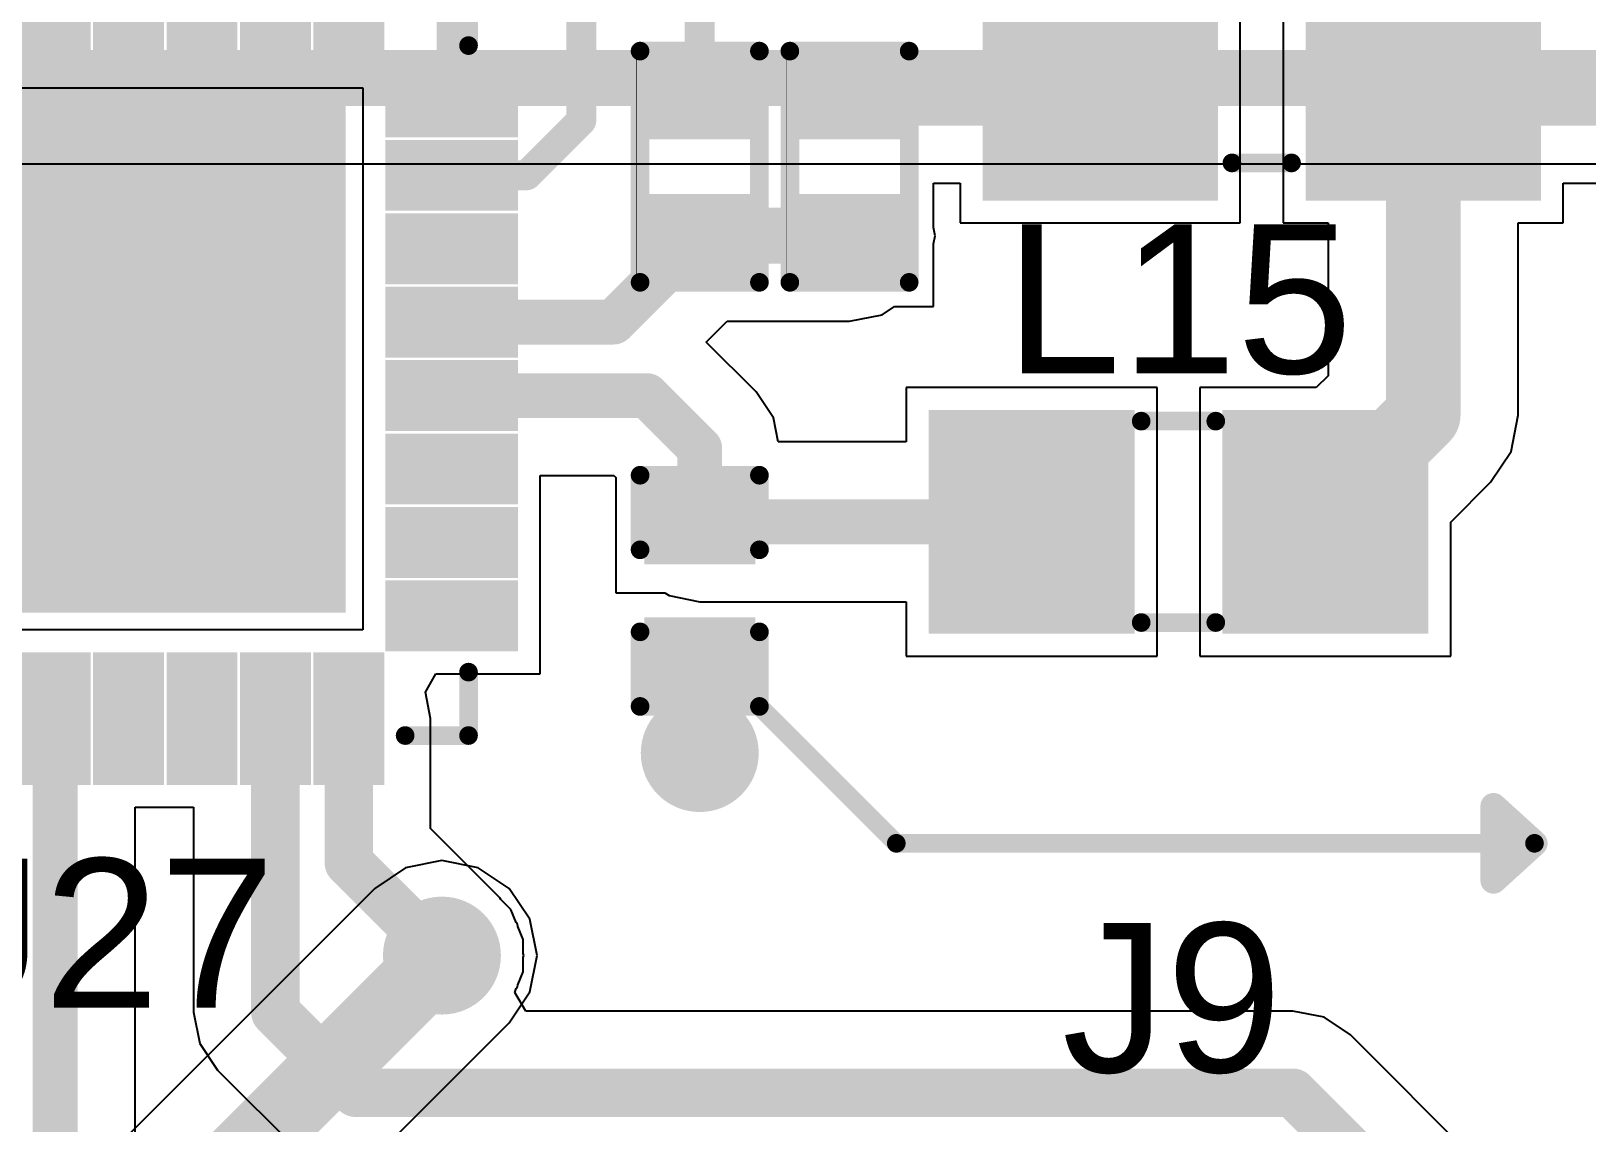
# Model space of a CAD drawing. Header units: millimetres. Extents: x 0 to 172, y 0 to 138.
# Drawn here: x 119.96 to 130.56, y 14.12 to 21.56 of the extents above; entities that cross this region are included whole.
import ezdxf

# ---------------------------------------------------------------- set-up
doc = ezdxf.new("R2010")
doc.units = ezdxf.units.MM
for name, color, linetype in [('BottomLayer', 5, 'Continuous'), ('BottomSolder', 6, 'Continuous'), ('TopLayer', 1, 'Continuous'), ('TopOverlay', 2, 'Continuous'), ('TopPaste', 8, 'Continuous'), ('TopSolder', 216, 'Continuous'), ('ViaHoleLayer', 16, 'Continuous')]:
    doc.layers.add(name, color=color, linetype=linetype)
doc.styles.add('Arial', font='', dxfattribs={"height": 0.2})
doc.styles.get('Arial').set_extended_font_data('Arial')

# ---------------------------------------------------------------- blocks, each defined once
blk = doc.blocks.new('AU_12_288MBE_T_4')
at = {"layer": 'TopLayer'}
for points in [[(-0.69999987, 2.29999921), (0.69999987, 2.29999921), (0.69999987, 1.09999907), (-0.69999987, 1.09999907)], [(1.50000081, 2.29999921), (2.90000055, 2.29999921), (2.90000055, 1.09999907), (1.50000081, 1.09999907)], [(-0.69999987, 0.6000000699999999), (0.69999987, 0.6000000699999999), (0.69999987, -0.6000000699999999), (-0.69999987, -0.6000000699999999)], [(1.50000081, 0.6000000699999999), (2.90000055, 0.6000000699999999), (2.90000055, -0.6000000699999999), (1.50000081, -0.6000000699999999)]]:
    blk.add_hatch(color=1, dxfattribs=at).paths.add_polyline_path(points)
at = {"layer": 'TopPaste'}
for points in [[(-0.69999987, 2.29999921), (0.69999987, 2.29999921), (0.69999987, 1.09999907), (-0.69999987, 1.09999907)], [(1.50000081, 2.29999921), (2.90000055, 2.29999921), (2.90000055, 1.09999907), (1.50000081, 1.09999907)], [(-0.69999987, 0.6000000699999999), (0.69999987, 0.6000000699999999), (0.69999987, -0.6000000699999999), (-0.69999987, -0.6000000699999999)], [(1.50000081, 0.6000000699999999), (2.90000055, 0.6000000699999999), (2.90000055, -0.6000000699999999), (1.50000081, -0.6000000699999999)]]:
    blk.add_hatch(color=8, dxfattribs=at).paths.add_polyline_path(points)
at = {"layer": 'TopSolder'}
for points in [[(-0.8015998699999999, 2.40159921), (0.8015998699999999, 2.40159921), (0.8015998699999999, 0.99839907), (-0.8015998699999999, 0.99839907)], [(1.39840081, 2.40159921), (3.00160055, 2.40159921), (3.00160055, 0.99839907), (1.39840081, 0.99839907)], [(-0.8015998699999999, 0.7016000699999999), (0.8015998699999999, 0.7016000699999999), (0.8015998699999999, -0.7016000699999999), (-0.8015998699999999, -0.7016000699999999)], [(1.39840081, 0.7016000699999999), (3.00160055, 0.7016000699999999), (3.00160055, -0.7016000699999999), (1.39840081, -0.7016000699999999)]]:
    blk.add_hatch(color=216, dxfattribs=at).paths.add_polyline_path(points)
at = {"layer": 'TopOverlay', "const_width": 0.127}
for points in [[(1.30320034, 2.1453983), (0.89680034, 2.1453983)], [(-0.55099966, 0.9261982999999999), (-0.55099966, 0.7991982999999999)], [(2.75100034, 0.9261982999999999), (2.75100034, 0.7991982999999999)], [(-0.99549966, 0.1514983), (-0.99549966, -0.1025017)], [(-0.8684996599999999, 0.0244983), (-0.99549966, 0.1514983)], [(-0.8684996599999999, 0.0244983), (-0.99549966, -0.1025017)], [(1.30320034, -0.44539916), (0.89680034, -0.44539916)]]:
    blk.add_lwpolyline(points, dxfattribs=at)
at = {"layer": 'TopOverlay', "const_width": 0.0635}
for points in [[(0.8650503399999999, 2.1453983, 1), (0.92855034, 2.1453983, 1)], [(1.27145034, 2.1453983, 1), (1.33495034, 2.1453983, 1)], [(-0.58274966, 0.9261982999999999, 1), (-0.51924966, 0.9261982999999999, 1)], [(2.71925034, 0.9261982999999999, 1), (2.78275034, 0.9261982999999999, 1)], [(-0.58274966, 0.7991982999999999, 1), (-0.51924966, 0.7991982999999999, 1)], [(2.71925034, 0.7991982999999999, 1), (2.78275034, 0.7991982999999999, 1)], [(-1.02724966, 0.1514983, 1), (-0.96374966, 0.1514983, 1)], [(-1.02724966, 0.1514983, 1), (-0.96374966, 0.1514983, 1)], [(-0.90024966, 0.0244983, 1), (-0.8367496599999998, 0.0244983, 1)], [(-0.90024966, 0.0244983, 1), (-0.8367496599999998, 0.0244983, 1)], [(-1.02724966, -0.1025017, 1), (-0.96374966, -0.1025017, 1)], [(-1.02724966, -0.1025017, 1), (-0.96374966, -0.1025017, 1)], [(0.8650503399999999, -0.44539916, 1), (0.92855034, -0.44539916, 1)], [(1.27145034, -0.44539916, 1), (1.33495034, -0.44539916, 1)]]:
    blk.add_lwpolyline(points, format="xyb", close=True, dxfattribs=at)
blk = doc.blocks.new('32_QFN_7')
at = {"layer": 'TopLayer'}
for points in [[(-1.61006028, 2.10008343), (-1.89005972, 2.10008343), (-1.89005972, 2.80008457), (-1.61006028, 2.80008457)], [(-1.10993428, 2.10008343), (-1.38993372, 2.10008343), (-1.38993372, 2.80008457), (-1.10993428, 2.80008457)], [(-0.61006228, 2.10008343), (-0.89006172, 2.10008343), (-0.89006172, 2.80008457), (-0.61006228, 2.80008457)], [(-0.10993628, 2.10008343), (-0.38993572, 2.10008343), (-0.38993572, 2.80008457), (-0.1099362799999999, 2.80008457)], [(0.38993572, 2.10008343), (0.1099362799999999, 2.10008343), (0.10993628, 2.80008457), (0.38993572, 2.80008457)], [(0.89006172, 2.10008343), (0.61006228, 2.10008343), (0.61006228, 2.80008457), (0.89006172, 2.80008457)], [(1.38993372, 2.10008343), (1.10993428, 2.10008343), (1.10993428, 2.80008457), (1.38993372, 2.80008457)], [(1.89005972, 2.10008343), (1.61006028, 2.10008343), (1.61006028, 2.80008457), (1.89005972, 2.80008457)], [(-2.80008457, 1.61006028), (-2.80008457, 1.89005972), (-2.10008343, 1.89005972), (-2.10008343, 1.61006028)], [(2.10008343, 1.61006028), (2.10008343, 1.89005972), (2.80008457, 1.89005972), (2.80008457, 1.61006028)], [(1.626997, -1.626997), (-1.626997, -1.626997), (-1.626997, 1.626997), (1.626997, 1.626997)], [(-2.80008457, 1.10993428), (-2.80008457, 1.38993372), (-2.10008343, 1.38993372), (-2.10008343, 1.10993428)], [(2.10008343, 1.10993428), (2.10008343, 1.38993372), (2.80008457, 1.38993372), (2.80008457, 1.10993428)], [(-2.80008457, 0.61006228), (-2.80008457, 0.89006172), (-2.10008343, 0.89006172), (-2.10008343, 0.61006228)], [(2.10008343, 0.61006228), (2.10008343, 0.89006172), (2.80008457, 0.89006172), (2.80008457, 0.61006228)], [(-2.80008457, 0.10993628), (-2.80008457, 0.38993572), (-2.10008343, 0.38993572), (-2.10008343, 0.10993628)], [(2.10008343, 0.10993628), (2.10008343, 0.38993572), (2.80008457, 0.38993572), (2.80008457, 0.10993628)], [(-2.80008457, -0.38993572), (-2.80008457, -0.10993628), (-2.10008343, -0.10993628), (-2.10008343, -0.38993572)], [(2.10008343, -0.38993572), (2.10008343, -0.10993628), (2.80008457, -0.10993628), (2.80008457, -0.38993572)], [(-2.80008457, -0.89006172), (-2.80008457, -0.61006228), (-2.10008343, -0.61006228), (-2.10008343, -0.89006172)], [(2.10008343, -0.89006172), (2.10008343, -0.61006228), (2.80008457, -0.61006228), (2.80008457, -0.89006172)], [(-2.80008457, -1.38993372), (-2.80008457, -1.10993428), (-2.10008343, -1.10993428), (-2.10008343, -1.38993372)], [(2.10008343, -1.38993372), (2.10008343, -1.10993428), (2.80008457, -1.10993428), (2.80008457, -1.38993372)], [(-2.80008457, -1.89005972), (-2.80008457, -1.61006028), (-2.10008343, -1.61006028), (-2.10008343, -1.89005972)], [(2.10008343, -1.89005972), (2.10008343, -1.61006028), (2.80008457, -1.61006028), (2.80008457, -1.89005972)], [(-1.61006028, -2.80008457), (-1.89005972, -2.80008457), (-1.89005972, -2.10008343), (-1.61006028, -2.10008343)], [(-1.10993428, -2.80008457), (-1.38993372, -2.80008457), (-1.38993372, -2.10008343), (-1.10993428, -2.10008343)], [(-0.61006228, -2.80008457), (-0.89006172, -2.80008457), (-0.89006172, -2.10008343), (-0.61006228, -2.10008343)], [(-0.10993628, -2.80008457), (-0.38993572, -2.80008457), (-0.38993572, -2.10008343), (-0.1099362799999999, -2.10008343)], [(0.38993572, -2.80008457), (0.1099362799999999, -2.80008457), (0.10993628, -2.10008343), (0.38993572, -2.10008343)], [(0.89006172, -2.80008457), (0.61006228, -2.80008457), (0.61006228, -2.10008343), (0.89006172, -2.10008343)], [(1.38993372, -2.80008457), (1.10993428, -2.80008457), (1.10993428, -2.10008343), (1.38993372, -2.10008343)], [(1.89005972, -2.80008457), (1.61006028, -2.80008457), (1.61006028, -2.10008343), (1.89005972, -2.10008343)]]:
    blk.add_hatch(color=1, dxfattribs=at).paths.add_polyline_path(points)
at = {"layer": 'TopPaste'}
for points in [[(-1.61006028, 2.10008343), (-1.89005972, 2.10008343), (-1.89005972, 2.80008457), (-1.61006028, 2.80008457)], [(-1.10993428, 2.10008343), (-1.38993372, 2.10008343), (-1.38993372, 2.80008457), (-1.10993428, 2.80008457)], [(-0.61006228, 2.10008343), (-0.89006172, 2.10008343), (-0.89006172, 2.80008457), (-0.61006228, 2.80008457)], [(-0.10993628, 2.10008343), (-0.38993572, 2.10008343), (-0.38993572, 2.80008457), (-0.1099362799999999, 2.80008457)], [(0.38993572, 2.10008343), (0.1099362799999999, 2.10008343), (0.10993628, 2.80008457), (0.38993572, 2.80008457)], [(0.89006172, 2.10008343), (0.61006228, 2.10008343), (0.61006228, 2.80008457), (0.89006172, 2.80008457)], [(1.38993372, 2.10008343), (1.10993428, 2.10008343), (1.10993428, 2.80008457), (1.38993372, 2.80008457)], [(1.89005972, 2.10008343), (1.61006028, 2.10008343), (1.61006028, 2.80008457), (1.89005972, 2.80008457)], [(-2.80008457, 1.61006028), (-2.80008457, 1.89005972), (-2.10008343, 1.89005972), (-2.10008343, 1.61006028)], [(2.10008343, 1.61006028), (2.10008343, 1.89005972), (2.80008457, 1.89005972), (2.80008457, 1.61006028)], [(1.626997, -1.626997), (-1.626997, -1.626997), (-1.626997, 1.626997), (1.626997, 1.626997)], [(-2.80008457, 1.10993428), (-2.80008457, 1.38993372), (-2.10008343, 1.38993372), (-2.10008343, 1.10993428)], [(2.10008343, 1.10993428), (2.10008343, 1.38993372), (2.80008457, 1.38993372), (2.80008457, 1.10993428)], [(-2.80008457, 0.61006228), (-2.80008457, 0.89006172), (-2.10008343, 0.89006172), (-2.10008343, 0.61006228)], [(2.10008343, 0.61006228), (2.10008343, 0.89006172), (2.80008457, 0.89006172), (2.80008457, 0.61006228)], [(-2.80008457, 0.10993628), (-2.80008457, 0.38993572), (-2.10008343, 0.38993572), (-2.10008343, 0.10993628)], [(2.10008343, 0.10993628), (2.10008343, 0.38993572), (2.80008457, 0.38993572), (2.80008457, 0.10993628)], [(-2.80008457, -0.38993572), (-2.80008457, -0.10993628), (-2.10008343, -0.10993628), (-2.10008343, -0.38993572)], [(2.10008343, -0.38993572), (2.10008343, -0.10993628), (2.80008457, -0.10993628), (2.80008457, -0.38993572)], [(-2.80008457, -0.89006172), (-2.80008457, -0.61006228), (-2.10008343, -0.61006228), (-2.10008343, -0.89006172)], [(2.10008343, -0.89006172), (2.10008343, -0.61006228), (2.80008457, -0.61006228), (2.80008457, -0.89006172)], [(-2.80008457, -1.38993372), (-2.80008457, -1.10993428), (-2.10008343, -1.10993428), (-2.10008343, -1.38993372)], [(2.10008343, -1.38993372), (2.10008343, -1.10993428), (2.80008457, -1.10993428), (2.80008457, -1.38993372)], [(-2.80008457, -1.89005972), (-2.80008457, -1.61006028), (-2.10008343, -1.61006028), (-2.10008343, -1.89005972)], [(2.10008343, -1.89005972), (2.10008343, -1.61006028), (2.80008457, -1.61006028), (2.80008457, -1.89005972)], [(-1.61006028, -2.80008457), (-1.89005972, -2.80008457), (-1.89005972, -2.10008343), (-1.61006028, -2.10008343)], [(-1.10993428, -2.80008457), (-1.38993372, -2.80008457), (-1.38993372, -2.10008343), (-1.10993428, -2.10008343)], [(-0.61006228, -2.80008457), (-0.89006172, -2.80008457), (-0.89006172, -2.10008343), (-0.61006228, -2.10008343)], [(-0.10993628, -2.80008457), (-0.38993572, -2.80008457), (-0.38993572, -2.10008343), (-0.1099362799999999, -2.10008343)], [(0.38993572, -2.80008457), (0.1099362799999999, -2.80008457), (0.10993628, -2.10008343), (0.38993572, -2.10008343)], [(0.89006172, -2.80008457), (0.61006228, -2.80008457), (0.61006228, -2.10008343), (0.89006172, -2.10008343)], [(1.38993372, -2.80008457), (1.10993428, -2.80008457), (1.10993428, -2.10008343), (1.38993372, -2.10008343)], [(1.89005972, -2.80008457), (1.61006028, -2.80008457), (1.61006028, -2.10008343), (1.89005972, -2.10008343)]]:
    blk.add_hatch(color=8, dxfattribs=at).paths.add_polyline_path(points)
at = {"layer": 'TopSolder'}
for points in [[(-1.50846028, 1.99848343), (-1.99165972, 1.99848343), (-1.99165972, 2.90168457), (-1.50846028, 2.90168457)], [(-1.00833428, 1.99848343), (-1.49153372, 1.99848343), (-1.49153372, 2.90168457), (-1.00833428, 2.90168457)], [(-0.5084622799999999, 1.99848343), (-0.99166172, 1.99848343), (-0.99166172, 2.90168457), (-0.5084622799999999, 2.90168457)], [(-0.008336280000000036, 1.99848343), (-0.49153572, 1.99848343), (-0.49153572, 2.90168457), (-0.008336279999999963, 2.90168457)], [(0.49153572, 1.99848343), (0.008336279999999963, 1.99848343), (0.008336280000000036, 2.90168457), (0.49153572, 2.90168457)], [(0.99166172, 1.99848343), (0.5084622799999999, 1.99848343), (0.5084622799999999, 2.90168457), (0.99166172, 2.90168457)], [(1.49153372, 1.99848343), (1.00833428, 1.99848343), (1.00833428, 2.90168457), (1.49153372, 2.90168457)], [(1.99165972, 1.99848343), (1.50846028, 1.99848343), (1.50846028, 2.90168457), (1.99165972, 2.90168457)], [(-2.90168457, 1.50846028), (-2.90168457, 1.99165972), (-1.99848343, 1.99165972), (-1.99848343, 1.50846028)], [(1.99848343, 1.50846028), (1.99848343, 1.99165972), (2.90168457, 1.99165972), (2.90168457, 1.50846028)], [(1.728597, -1.728597), (-1.728597, -1.728597), (-1.728597, 1.728597), (1.728597, 1.728597)], [(-2.90168457, 1.00833428), (-2.90168457, 1.49153372), (-1.99848343, 1.49153372), (-1.99848343, 1.00833428)], [(1.99848343, 1.00833428), (1.99848343, 1.49153372), (2.90168457, 1.49153372), (2.90168457, 1.00833428)], [(-2.90168457, 0.5084622799999999), (-2.90168457, 0.99166172), (-1.99848343, 0.99166172), (-1.99848343, 0.5084622799999999)], [(1.99848343, 0.5084622799999999), (1.99848343, 0.99166172), (2.90168457, 0.99166172), (2.90168457, 0.5084622799999999)], [(-2.90168457, 0.008336280000000036), (-2.90168457, 0.49153572), (-1.99848343, 0.49153572), (-1.99848343, 0.008336279999999963)], [(1.99848343, 0.008336280000000036), (1.99848343, 0.49153572), (2.90168457, 0.49153572), (2.90168457, 0.008336279999999963)], [(-2.90168457, -0.49153572), (-2.90168457, -0.008336279999999963), (-1.99848343, -0.008336280000000036), (-1.99848343, -0.49153572)], [(1.99848343, -0.49153572), (1.99848343, -0.008336279999999963), (2.90168457, -0.008336280000000036), (2.90168457, -0.49153572)], [(-2.90168457, -0.99166172), (-2.90168457, -0.5084622799999999), (-1.99848343, -0.5084622799999999), (-1.99848343, -0.99166172)], [(1.99848343, -0.99166172), (1.99848343, -0.5084622799999999), (2.90168457, -0.5084622799999999), (2.90168457, -0.99166172)], [(-2.90168457, -1.49153372), (-2.90168457, -1.00833428), (-1.99848343, -1.00833428), (-1.99848343, -1.49153372)], [(1.99848343, -1.49153372), (1.99848343, -1.00833428), (2.90168457, -1.00833428), (2.90168457, -1.49153372)], [(-2.90168457, -1.99165972), (-2.90168457, -1.50846028), (-1.99848343, -1.50846028), (-1.99848343, -1.99165972)], [(1.99848343, -1.99165972), (1.99848343, -1.50846028), (2.90168457, -1.50846028), (2.90168457, -1.99165972)], [(-1.50846028, -2.90168457), (-1.99165972, -2.90168457), (-1.99165972, -1.99848343), (-1.50846028, -1.99848343)], [(-1.00833428, -2.90168457), (-1.49153372, -2.90168457), (-1.49153372, -1.99848343), (-1.00833428, -1.99848343)], [(-0.5084622799999999, -2.90168457), (-0.99166172, -2.90168457), (-0.99166172, -1.99848343), (-0.5084622799999999, -1.99848343)], [(-0.008336280000000036, -2.90168457), (-0.49153572, -2.90168457), (-0.49153572, -1.99848343), (-0.008336279999999963, -1.99848343)], [(0.49153572, -2.90168457), (0.008336279999999963, -2.90168457), (0.008336280000000036, -1.99848343), (0.49153572, -1.99848343)], [(0.99166172, -2.90168457), (0.5084622799999999, -2.90168457), (0.5084622799999999, -1.99848343), (0.99166172, -1.99848343)], [(1.49153372, -2.90168457), (1.00833428, -2.90168457), (1.00833428, -1.99848343), (1.49153372, -1.99848343)], [(1.99165972, -2.90168457), (1.50846028, -2.90168457), (1.50846028, -1.99848343), (1.99165972, -1.99848343)]]:
    blk.add_hatch(color=216, dxfattribs=at).paths.add_polyline_path(points)
at = {"layer": 'TopOverlay', "const_width": 0.127}
for points in [[(-2.5654, 2.5654), (-2.1336, 2.5654)], [(-2.5654, 2.1336), (-2.5654, 2.5654)], [(2.1336, 2.5654), (2.5654, 2.5654)], [(2.5654, 2.1336), (2.5654, 2.5654)], [(-3.0734, 1.6256), (-3.0734, 1.8796)], [(-3.0734, 1.8796), (-2.9464, 1.7526)], [(-3.0734, 1.6256), (-2.9464, 1.7526)], [(-2.5654, -2.5654), (-2.5654, -2.1336)], [(2.5654, -2.5654), (2.5654, -2.1336)], [(-2.5654, -2.5654), (-2.1336, -2.5654)], [(2.1336, -2.5654), (2.5654, -2.5654)]]:
    blk.add_lwpolyline(points, dxfattribs=at)
at = {"layer": 'TopOverlay', "const_width": 0.0635}
for points in [[(-2.59715, 2.5654, 1), (-2.53365, 2.5654, 1)], [(-2.59715, 2.5654, 1), (-2.53365, 2.5654, 1)], [(-2.16535, 2.5654, 1), (-2.10185, 2.5654, 1)], [(2.10185, 2.5654, 1), (2.16535, 2.5654, 1)], [(2.53365, 2.5654, 1), (2.59715, 2.5654, 1)], [(2.53365, 2.5654, 1), (2.59715, 2.5654, 1)], [(-2.59715, 2.1336, 1), (-2.53365, 2.1336, 1)], [(2.53365, 2.1336, 1), (2.59715, 2.1336, 1)], [(-3.10515, 1.8796, 1), (-3.04165, 1.8796, 1)], [(-3.10515, 1.8796, 1), (-3.04165, 1.8796, 1)], [(-2.97815, 1.7526, 1), (-2.91465, 1.7526, 1)], [(-2.97815, 1.7526, 1), (-2.91465, 1.7526, 1)], [(-3.10515, 1.6256, 1), (-3.04165, 1.6256, 1)], [(-3.10515, 1.6256, 1), (-3.04165, 1.6256, 1)], [(-2.59715, -2.1336, 1), (-2.53365, -2.1336, 1)], [(2.53365, -2.1336, 1), (2.59715, -2.1336, 1)], [(-2.59715, -2.5654, 1), (-2.53365, -2.5654, 1)], [(-2.59715, -2.5654, 1), (-2.53365, -2.5654, 1)], [(-2.16535, -2.5654, 1), (-2.10185, -2.5654, 1)], [(2.10185, -2.5654, 1), (2.16535, -2.5654, 1)], [(2.53365, -2.5654, 1), (2.59715, -2.5654, 1)], [(2.53365, -2.5654, 1), (2.59715, -2.5654, 1)]]:
    blk.add_lwpolyline(points, format="xyb", close=True, dxfattribs=at)
blk = doc.blocks.new('R___0402_119')
at = {"layer": 'TopLayer'}
for points in [[(-0.6985, -0.3175), (-0.6985, 0.3174999999999999), (-0.2413000000000001, 0.3175), (-0.2412999999999999, -0.3174999999999999)], [(0.2413000000000001, -0.3175), (0.2412999999999999, 0.3174999999999999), (0.6985, 0.3175), (0.6985, -0.3174999999999999)]]:
    blk.add_hatch(color=1, dxfattribs=at).paths.add_polyline_path(points)
at = {"layer": 'TopPaste'}
for points in [[(-0.6985, -0.3175), (-0.6985, 0.3174999999999999), (-0.2413000000000001, 0.3175), (-0.2412999999999999, -0.3174999999999999)], [(0.2413000000000001, -0.3175), (0.2412999999999999, 0.3174999999999999), (0.6985, 0.3175), (0.6985, -0.3174999999999999)]]:
    blk.add_hatch(color=8, dxfattribs=at).paths.add_polyline_path(points)
at = {"layer": 'TopSolder'}
for points in [[(-0.75350116, -0.3725011600000001), (-0.75350116, 0.3725011599999999), (-0.18629884, 0.3725011600000001), (-0.1862988399999999, -0.3725011599999999)], [(0.18629884, -0.3725011600000001), (0.1862988399999999, 0.3725011599999999), (0.75350116, 0.3725011600000001), (0.75350116, -0.3725011599999999)]]:
    blk.add_hatch(color=216, dxfattribs=at).paths.add_polyline_path(points)
at = {"layer": 'TopOverlay'}
for points, const_width in [([(0.7874, 0.4064), (-0.7874, 0.4064)], 0.127), ([(-0.7874, -0.4064), (-0.7874, 0.4064)], 0.127), ([(0.7874, -0.4064), (0.7874, 0.4064)], 0.127), ([(0.7874, -0.4064), (-0.7874, -0.4064)], 0.127), ([(0.8128, -0.4318), (-0.8128, -0.4318)], 0.0032258)]:
    blk.add_lwpolyline(points, dxfattribs=dict(at, const_width=const_width))
for points, const_width in [([(-0.8191499999999999, 0.4064, 1), (-0.7556499999999999, 0.4064, 1)], 0.0635), ([(-0.8191499999999999, 0.4064, 1), (-0.7556499999999999, 0.4064, 1)], 0.0635), ([(0.7556499999999999, 0.4064, 1), (0.8191499999999999, 0.4064, 1)], 0.0635), ([(0.7556499999999999, 0.4064, 1), (0.8191499999999999, 0.4064, 1)], 0.0635), ([(-0.8191499999999999, -0.4064, 1), (-0.7556499999999999, -0.4064, 1)], 0.0635), ([(-0.8191499999999999, -0.4064, 1), (-0.7556499999999999, -0.4064, 1)], 0.0635), ([(0.7556499999999999, -0.4064, 1), (0.8191499999999999, -0.4064, 1)], 0.0635), ([(0.7556499999999999, -0.4064, 1), (0.8191499999999999, -0.4064, 1)], 0.0635), ([(-0.81360518, -0.4318, 1), (-0.8119948199999999, -0.4318, 1)], 0.0016129), ([(0.8119948199999999, -0.4318, 1), (0.81360518, -0.4318, 1)], 0.0016129)]:
    blk.add_lwpolyline(points, format="xyb", close=True, dxfattribs=dict(at, const_width=const_width))
blk = doc.blocks.new('R___0402_120')
at = {"layer": 'TopLayer'}
for points in [[(-0.6985, -0.3175), (-0.6985, 0.3174999999999999), (-0.2413000000000001, 0.3175), (-0.2412999999999999, -0.3174999999999999)], [(0.2413000000000001, -0.3175), (0.2412999999999999, 0.3174999999999999), (0.6985, 0.3175), (0.6985, -0.3174999999999999)]]:
    blk.add_hatch(color=1, dxfattribs=at).paths.add_polyline_path(points)
at = {"layer": 'TopPaste'}
for points in [[(-0.6985, -0.3175), (-0.6985, 0.3174999999999999), (-0.2413000000000001, 0.3175), (-0.2412999999999999, -0.3174999999999999)], [(0.2413000000000001, -0.3175), (0.2412999999999999, 0.3174999999999999), (0.6985, 0.3175), (0.6985, -0.3174999999999999)]]:
    blk.add_hatch(color=8, dxfattribs=at).paths.add_polyline_path(points)
at = {"layer": 'TopSolder'}
for points in [[(-0.75350116, -0.3725011600000001), (-0.75350116, 0.3725011599999999), (-0.18629884, 0.3725011600000001), (-0.1862988399999999, -0.3725011599999999)], [(0.18629884, -0.3725011600000001), (0.1862988399999999, 0.3725011599999999), (0.75350116, 0.3725011600000001), (0.75350116, -0.3725011599999999)]]:
    blk.add_hatch(color=216, dxfattribs=at).paths.add_polyline_path(points)
at = {"layer": 'TopOverlay'}
for points, const_width in [([(0.7874, 0.4064), (-0.7874, 0.4064)], 0.127), ([(-0.7874, -0.4064), (-0.7874, 0.4064)], 0.127), ([(0.7874, -0.4064), (0.7874, 0.4064)], 0.127), ([(0.7874, -0.4064), (-0.7874, -0.4064)], 0.127), ([(0.8128, -0.4318), (-0.8128, -0.4318)], 0.0032258)]:
    blk.add_lwpolyline(points, dxfattribs=dict(at, const_width=const_width))
for points, const_width in [([(-0.8191499999999999, 0.4064, 1), (-0.7556499999999999, 0.4064, 1)], 0.0635), ([(-0.8191499999999999, 0.4064, 1), (-0.7556499999999999, 0.4064, 1)], 0.0635), ([(0.7556499999999999, 0.4064, 1), (0.8191499999999999, 0.4064, 1)], 0.0635), ([(0.7556499999999999, 0.4064, 1), (0.8191499999999999, 0.4064, 1)], 0.0635), ([(-0.8191499999999999, -0.4064, 1), (-0.7556499999999999, -0.4064, 1)], 0.0635), ([(-0.8191499999999999, -0.4064, 1), (-0.7556499999999999, -0.4064, 1)], 0.0635), ([(0.7556499999999999, -0.4064, 1), (0.8191499999999999, -0.4064, 1)], 0.0635), ([(0.7556499999999999, -0.4064, 1), (0.8191499999999999, -0.4064, 1)], 0.0635), ([(-0.81360518, -0.4318, 1), (-0.8119948199999999, -0.4318, 1)], 0.0016129), ([(0.8119948199999999, -0.4318, 1), (0.81360518, -0.4318, 1)], 0.0016129)]:
    blk.add_lwpolyline(points, format="xyb", close=True, dxfattribs=dict(at, const_width=const_width))
blk = doc.blocks.new('I___0805_240')
at = {"layer": 'TopLayer'}
for points in [[(-1.59999807, 0.65999995), (-0.39999793, 0.65999995), (-0.39999793, -0.65999995), (-1.59999807, -0.65999995)], [(0.4000030099999999, 0.65999995), (1.60000315, 0.65999995), (1.60000315, -0.65999995), (0.4000030099999999, -0.65999995)]]:
    blk.add_hatch(color=1, dxfattribs=at).paths.add_polyline_path(points)
at = {"layer": 'TopPaste'}
for points in [[(-1.59999807, 0.65999995), (-0.39999793, 0.65999995), (-0.39999793, -0.65999995), (-1.59999807, -0.65999995)], [(0.4000030099999999, 0.65999995), (1.60000315, 0.65999995), (1.60000315, -0.65999995), (0.4000030099999999, -0.65999995)]]:
    blk.add_hatch(color=8, dxfattribs=at).paths.add_polyline_path(points)
at = {"layer": 'TopSolder'}
for points in [[(-1.70159807, 0.7615999499999999), (-0.29839793, 0.7615999499999999), (-0.29839793, -0.7615999499999999), (-1.70159807, -0.7615999499999999)], [(0.29840301, 0.7615999499999999), (1.70160315, 0.7615999499999999), (1.70160315, -0.7615999499999999), (0.29840301, -0.7615999499999999)]]:
    blk.add_hatch(color=216, dxfattribs=at).paths.add_polyline_path(points)
at = {"layer": 'TopOverlay', "const_width": 0.127}
for points in [[(-0.254, 0.6858), (0.254, 0.6858)], [(-0.254, -0.6858), (0.254, -0.6858)]]:
    blk.add_lwpolyline(points, dxfattribs=at)
at = {"layer": 'TopOverlay', "const_width": 0.0635}
for points in [[(-0.2857499999999999, 0.6858, 1), (-0.22225, 0.6858, 1)], [(0.22225, 0.6858, 1), (0.2857499999999999, 0.6858, 1)], [(-0.2857499999999999, -0.6858, 1), (-0.22225, -0.6858, 1)], [(0.22225, -0.6858, 1), (0.2857499999999999, -0.6858, 1)]]:
    blk.add_lwpolyline(points, format="xyb", close=True, dxfattribs=at)
blk = doc.blocks.new('C___0402_365')
at = {"layer": 'TopLayer'}
for points in [[(-0.6985, -0.3175), (-0.6985, 0.3174999999999999), (-0.2413000000000001, 0.3175), (-0.2412999999999999, -0.3174999999999999)], [(0.2413000000000001, -0.3175), (0.2412999999999999, 0.3174999999999999), (0.6985, 0.3175), (0.6985, -0.3174999999999999)]]:
    blk.add_hatch(color=1, dxfattribs=at).paths.add_polyline_path(points)
at = {"layer": 'TopPaste'}
for points in [[(-0.6985, -0.3175), (-0.6985, 0.3174999999999999), (-0.2413000000000001, 0.3175), (-0.2412999999999999, -0.3174999999999999)], [(0.2413000000000001, -0.3175), (0.2412999999999999, 0.3174999999999999), (0.6985, 0.3175), (0.6985, -0.3174999999999999)]]:
    blk.add_hatch(color=8, dxfattribs=at).paths.add_polyline_path(points)
at = {"layer": 'TopSolder'}
for points in [[(-0.7584998799999999, -0.3774998800000001), (-0.7584998799999999, 0.3774998799999999), (-0.1813001200000001, 0.3774998800000001), (-0.1813001199999999, -0.3774998799999999)], [(0.1813001200000001, -0.3774998800000001), (0.1813001199999999, 0.3774998799999999), (0.7584998799999999, 0.3774998800000001), (0.7584998799999999, -0.3774998799999999)]]:
    blk.add_hatch(color=216, dxfattribs=at).paths.add_polyline_path(points)
at = {"layer": 'TopOverlay', "const_width": 0.127}
for points in [[(-0.7874, -0.4064), (-0.7874, 0.4064)], [(-0.2794, 0.4064), (-0.7874, 0.4064)], [(0.7874, 0.4064), (0.2794, 0.4064)], [(0.7874, -0.4064), (0.7874, 0.4064)], [(-0.2794, -0.4064), (-0.7874, -0.4064)], [(0.7874, -0.4064), (0.2794, -0.4064)]]:
    blk.add_lwpolyline(points, dxfattribs=at)
at = {"layer": 'TopOverlay', "const_width": 0.0635}
for points in [[(-0.8191499999999999, 0.4064, 1), (-0.7556499999999999, 0.4064, 1)], [(-0.8191499999999999, 0.4064, 1), (-0.7556499999999999, 0.4064, 1)], [(-0.31115, 0.4064, 1), (-0.24765, 0.4064, 1)], [(0.24765, 0.4064, 1), (0.31115, 0.4064, 1)], [(0.7556499999999999, 0.4064, 1), (0.8191499999999999, 0.4064, 1)], [(0.7556499999999999, 0.4064, 1), (0.8191499999999999, 0.4064, 1)], [(-0.8191499999999999, -0.4064, 1), (-0.7556499999999999, -0.4064, 1)], [(-0.8191499999999999, -0.4064, 1), (-0.7556499999999999, -0.4064, 1)], [(-0.31115, -0.4064, 1), (-0.24765, -0.4064, 1)], [(0.24765, -0.4064, 1), (0.31115, -0.4064, 1)], [(0.7556499999999999, -0.4064, 1), (0.8191499999999999, -0.4064, 1)], [(0.7556499999999999, -0.4064, 1), (0.8191499999999999, -0.4064, 1)]]:
    blk.add_lwpolyline(points, format="xyb", close=True, dxfattribs=at)

msp = doc.modelspace()

# ---------------------------------------------------------------- hatches: boundary and pattern name
at = {"layer": 'BottomLayer'}
h = msp.add_hatch(color=5, dxfattribs=at)
edge = h.paths.add_edge_path()
edge.add_arc((121.4846059, 20.43682476), 0.2999994, 0, 360)
h = msp.add_hatch(color=5, dxfattribs=at)
edge = h.paths.add_edge_path()
edge.add_arc((120.37467162, 19.32689048), 0.2999994, 0, 360)
h = msp.add_hatch(color=5, dxfattribs=at)
edge = h.paths.add_edge_path()
edge.add_arc((121.4846059, 18.2169562), 0.2999994, 0, 360)
h = msp.add_hatch(color=5, dxfattribs=at)
edge = h.paths.add_edge_path()
edge.add_arc((124.51487162, 16.6421562), 0.2999994, 0, 360)
h = msp.add_hatch(color=5, dxfattribs=at)
edge = h.paths.add_edge_path()
edge.add_arc((122.75900264, 15.26283968), 0.2999994, 0, 360)
at = {"layer": 'BottomSolder'}
h = msp.add_hatch(color=6, dxfattribs=at)
edge = h.paths.add_edge_path()
edge.add_arc((121.4846059, 20.43682476), 0.4015993999999999, 0, 360)
h = msp.add_hatch(color=6, dxfattribs=at)
edge = h.paths.add_edge_path()
edge.add_arc((120.37467162, 19.32689048), 0.4015993999999999, 0, 360)
h = msp.add_hatch(color=6, dxfattribs=at)
edge = h.paths.add_edge_path()
edge.add_arc((121.4846059, 18.2169562), 0.4015993999999999, 0, 360)
h = msp.add_hatch(color=6, dxfattribs=at)
edge = h.paths.add_edge_path()
edge.add_arc((124.51487162, 16.6421562), 0.4015993999999999, 0, 360)
h = msp.add_hatch(color=6, dxfattribs=at)
edge = h.paths.add_edge_path()
edge.add_arc((122.75900264, 15.26283968), 0.4015993999999999, 0, 360)
at = {"layer": 'TopLayer'}
h = msp.add_hatch(color=1, dxfattribs=at)
edge = h.paths.add_edge_path()
edge.add_arc((121.4846059, 20.43682476), 0.2999994, 0, 360)
h = msp.add_hatch(color=1, dxfattribs=at)
edge = h.paths.add_edge_path()
edge.add_arc((120.37467162, 19.32689048), 0.2999994, 0, 360)
h = msp.add_hatch(color=1, dxfattribs=at)
edge = h.paths.add_edge_path()
edge.add_arc((121.4846059, 18.2169562), 0.2999994, 0, 360)
h = msp.add_hatch(color=1, dxfattribs=at)
edge = h.paths.add_edge_path()
edge.add_arc((124.51487162, 16.6421562), 0.2999994, 0, 360)
h = msp.add_hatch(color=1, dxfattribs=at)
edge = h.paths.add_edge_path()
edge.add_arc((122.75900264, 15.26283968), 0.2999994, 0, 360)
at = {"layer": 'TopSolder'}
h = msp.add_hatch(color=216, dxfattribs=at)
edge = h.paths.add_edge_path()
edge.add_arc((121.4846059, 20.43682476), 0.4015993999999999, 0, 360)
h = msp.add_hatch(color=216, dxfattribs=at)
edge = h.paths.add_edge_path()
edge.add_arc((120.37467162, 19.32689048), 0.4015993999999999, 0, 360)
h = msp.add_hatch(color=216, dxfattribs=at)
edge = h.paths.add_edge_path()
edge.add_arc((121.4846059, 18.2169562), 0.4015993999999999, 0, 360)
h = msp.add_hatch(color=216, dxfattribs=at)
edge = h.paths.add_edge_path()
edge.add_arc((124.51487162, 16.6421562), 0.4015993999999999, 0, 360)
h = msp.add_hatch(color=216, dxfattribs=at)
edge = h.paths.add_edge_path()
edge.add_arc((122.75900264, 15.26283968), 0.4015993999999999, 0, 360)
at = {"layer": 'ViaHoleLayer'}
h = msp.add_hatch(color=16, dxfattribs=at)
edge = h.paths.add_edge_path()
edge.add_arc((121.4846059, 20.43682476), 0.1499997, 0, 360)
h = msp.add_hatch(color=16, dxfattribs=at)
edge = h.paths.add_edge_path()
edge.add_arc((120.37467162, 19.32689048), 0.1499997, 0, 360)
h = msp.add_hatch(color=16, dxfattribs=at)
edge = h.paths.add_edge_path()
edge.add_arc((121.4846059, 18.2169562), 0.1499997, 0, 360)
h = msp.add_hatch(color=16, dxfattribs=at)
edge = h.paths.add_edge_path()
edge.add_arc((124.51487162, 16.6421562), 0.1499997, 0, 360)
h = msp.add_hatch(color=16, dxfattribs=at)
edge = h.paths.add_edge_path()
edge.add_arc((122.75900264, 15.26283968), 0.1499997, 0, 360)

# ---------------------------------------------------------------- linework, layer by layer
at = {"layer": 'BottomLayer'}
for p, q in [((118.84429368, 20.65625536), (135.06921424, 20.65625536)), ((122.75900264, 15.9102806), (122.51123834, 15.86099698)), ((123.00676948, 15.86099698), (122.75900264, 15.9102806)), ((122.51123834, 15.86099698), (122.30119304, 15.72064928)), ((123.21681224, 15.72064928), (123.00676948, 15.86099698)), ((122.30119304, 15.72064928), (120.28800682, 13.70746306)), ((123.35715994, 15.51060652), (123.21681224, 15.72064928)), ((123.40644356, 15.26283968), (123.35715994, 15.51060652)), ((123.35715994, 15.01507538), (123.40644356, 15.26283968)), ((123.21681224, 14.80503008), (123.35715994, 15.01507538)), ((121.39325734, 12.98147518), (123.21681224, 14.80503008))]:
    msp.add_line(p, q, dxfattribs=at)
for points, const_width in [([(118.60293272, 21.23895168), (135.06921424, 21.23895168)], 0.3809999999999999), ([(120.74581642, 13.24965346), (122.75900264, 15.26283968)], 0.508)]:
    msp.add_lwpolyline(points, dxfattribs=dict(at, const_width=const_width))
at = {"layer": 'BottomLayer', "const_width": 0.254}
msp.add_lwpolyline([(122.63200264, 15.26283968, 1), (122.88600264, 15.26283968, 1)], format="xyb", close=True, dxfattribs=at)
at = {"layer": 'TopLayer'}
for p, q in [((128.19646954, 20.25269254), (128.19646954, 21.96069014)), ((128.48847302, 21.95269168), (128.48847302, 20.25269254)), ((118.7307379, 21.17297518), (122.22075632, 21.17297518)), ((122.22075632, 21.17297518), (122.22075632, 20.68295076)), ((122.22075632, 20.68295076), (122.22075632, 19.68295276)), ((126.10643562, 20.22183916), (126.10643562, 20.52265644)), ((126.10643562, 20.52265644), (126.28847234, 20.52265644)), ((126.28847234, 20.52265644), (126.28847234, 20.25269254)), ((130.39647022, 20.25269254), (130.39647022, 20.52399502)), ((130.39647022, 20.52399502), (132.39367222, 20.52399502)), ((126.28847234, 20.25269254), (128.19646954, 20.25269254)), ((128.48847302, 20.25269254), (128.7950307, 20.25269254)), ((128.7950307, 20.25269254), (128.7950307, 19.21213328)), ((130.08991254, 18.943955), (130.08991254, 20.25269254)), ((130.08991254, 20.25269254), (130.39647022, 20.25269254)), ((126.11763194, 20.16555276), (126.10643562, 20.22183916)), ((126.10643562, 20.10926636), (126.11763194, 20.16555276)), ((126.10643562, 19.68295276), (126.10643562, 20.10926636)), ((122.22075632, 19.68295276), (122.22075632, 18.68295476)), ((125.53493562, 19.58285644), (125.75792476, 19.62721246)), ((125.75792476, 19.62721246), (125.84134598, 19.68295276)), ((125.84134598, 19.68295276), (126.10643562, 19.68295276)), ((124.55962642, 19.44119048), (124.70129492, 19.58285644)), ((124.70129492, 19.58285644), (125.53493562, 19.58285644)), ((124.89943016, 19.10138674), (124.55962642, 19.44119048)), ((128.7950307, 19.21213328), (128.7138523, 19.13095488)), ((125.01732426, 18.92495072), (124.89943016, 19.10138674)), ((127.62947042, 19.13095488), (125.92147282, 19.13095488)), ((125.92147282, 19.13095488), (125.92147282, 18.76080576)), ((127.62947042, 17.30295752), (127.62947042, 19.13095488)), ((128.7138523, 19.13095488), (127.9214739, 19.13095488)), ((127.9214739, 19.13095488), (127.9214739, 17.30295752)), ((125.04997342, 18.76080576), (125.01732426, 18.92495072)), ((130.04062892, 18.6961907), (130.08991254, 18.943955)), ((125.92147282, 18.76080576), (125.04997342, 18.76080576)), ((122.22075632, 18.68295476), (122.22075632, 17.48080578)), ((129.90028122, 18.4861454), (130.04062892, 18.6961907)), ((123.42875492, 17.68295676), (123.42875492, 18.53310492)), ((123.42875492, 18.53310492), (123.92947782, 18.53310492)), ((123.92947782, 18.53310492), (123.94337162, 18.51921112)), ((123.94337162, 18.51921112), (123.94337162, 17.7343562)), ((129.6294715, 18.21533568), (129.90028122, 18.4861454)), ((129.6294715, 17.30295752), (129.6294715, 18.21533568)), ((123.94337162, 17.7343562), (124.27703872, 17.7343562)), ((124.27703872, 17.7343562), (124.3067491, 17.71450356)), ((124.3067491, 17.71450356), (124.51487162, 17.67310664)), ((123.42875492, 17.18283076), (123.42875492, 17.68295676)), ((124.51487162, 17.67310664), (125.92147282, 17.67310664)), ((125.92147282, 17.67310664), (125.92147282, 17.30295752)), ((122.22075632, 17.48080578), (118.52858692, 17.48080578)), ((125.92147282, 17.30295752), (127.62947042, 17.30295752)), ((127.9214739, 17.30295752), (129.6294715, 17.30295752)), ((122.6459193, 17.05582822), (122.7181569, 17.18283076)), ((122.7181569, 17.18283076), (123.42875492, 17.18283076)), ((122.6815301, 16.87680648), (122.6459193, 17.05582822)), ((122.6815301, 16.1277427), (122.6815301, 16.87680648)), ((120.66858518, 11.25460538), (120.66858518, 16.27280718)), ((120.66858518, 16.27280718), (121.06780714, 16.27280718)), ((121.06780714, 16.27280718), (121.06780714, 14.87691462)), ((123.15272042, 15.65655492), (122.6815301, 16.1277427)), ((123.16069348, 15.644622), (123.15272042, 15.65655492)), ((123.22866134, 15.57665414), (123.16069348, 15.644622)), ((123.26544562, 15.48784558), (123.22866134, 15.57665414)), ((123.27341868, 15.4759152), (123.26544562, 15.48784558)), ((123.27621776, 15.4618436), (123.27341868, 15.4759152)), ((123.31300204, 15.37303758), (123.27621776, 15.4618436)), ((123.31300204, 15.27691128), (123.31300204, 15.37303758)), ((123.31580112, 15.26283968), (123.31300204, 15.27691128)), ((123.31300204, 15.24876808), (123.31580112, 15.26283968)), ((123.27621776, 15.0638383), (123.31300204, 15.15264178)), ((123.31300204, 15.15264178), (123.31300204, 15.24876808)), ((123.26544308, 15.03782616), (123.27341868, 15.04976162)), ((123.27341868, 15.04976162), (123.27621776, 15.0638383)), ((123.25485636, 15.01226614), (123.26544308, 15.03782616)), ((123.33083538, 14.8852636), (123.25485636, 15.01226614)), ((121.06780714, 14.87691462), (121.11019212, 14.66383656)), ((128.55425648, 14.8852636), (123.33083538, 14.8852636)), ((128.76733454, 14.84287862), (128.55425648, 14.8852636)), ((128.94797172, 14.72218036), (128.76733454, 14.84287862)), ((121.11019212, 14.66383656), (121.23089038, 14.48319938)), ((129.9240734, 13.74608122), (128.94797172, 14.72218036)), ((121.23089038, 14.48319938), (121.77933988, 13.93474988))]:
    msp.add_line(p, q, dxfattribs=at)
for points, const_width in [([(122.82475562, 21.07695048), (122.82475562, 22.60804978)], 0.2032), ([(123.70825144, 20.94893448), (123.70825144, 22.43845144)], 0.2032), ([(124.51487162, 21.10535276), (124.51487162, 21.8016709)], 0.2032), ([(129.44247162, 18.943955), (129.44247162, 21.10669134)], 0.508), ([(125.53493562, 21.10535276), (127.24113236, 21.10535276)], 0.3809999999999999), ([(127.24113236, 21.10535276), (127.24247094, 21.10669134)], 0.3809999999999999), ([(129.44247162, 21.10669134), (131.2398696, 21.10669134)], 0.3809999999999999), ([(123.33614144, 20.57682448), (123.70825144, 20.94893448)], 0.2032), ([(122.82475562, 20.57682448), (123.33614144, 20.57682448)], 0.2032), ([(124.51487162, 20.16555276), (125.53493562, 20.16555276)], 0.3809999999999999), ([(124.34977162, 20.08935276), (124.4213539, 20.16093504)], 0.3048), ([(124.34977162, 20.00045276), (124.34977162, 20.08935276)], 0.3048), ([(124.4213539, 20.16093504), (124.5102539, 20.16093504)], 0.3048), ([(123.92614534, 19.57682648), (124.34977162, 20.00045276)], 0.3048), ([(122.82475562, 19.57682648), (123.92614534, 19.57682648)], 0.3048), ([(122.82475562, 19.07695448), (124.15474534, 19.07695448)], 0.3048), ([(124.15474534, 19.07695448), (124.51487162, 18.7168282)], 0.3048), ([(128.7754727, 18.27695608), (129.44247162, 18.943955)], 0.508), ([(124.51487162, 18.2169562), (124.51487162, 18.7168282)], 0.3048), ([(128.7754727, 18.2169562), (128.7754727, 18.27695608)], 0.508), ([(124.51487162, 18.2169562), (126.77547162, 18.2169562)], 0.3048), ([(120.12473562, 11.25460538), (120.12473562, 16.87680648)], 0.3048), ([(121.62460562, 14.87691462), (121.62460562, 16.87680648)], 0.3302), ([(122.12473162, 15.8971107), (122.12473162, 16.87680648)], 0.3302), ([(122.12473162, 15.8971107), (122.75900264, 15.26283968)], 0.3302), ([(121.62460562, 14.87691462), (122.17305512, 14.32846512)], 0.3302), ([(122.17305512, 14.32846512), (128.55425648, 14.32846512)], 0.3302), ([(128.55425648, 14.32846512), (129.53035562, 13.35236598)], 0.3302)]:
    msp.add_lwpolyline(points, dxfattribs=dict(at, const_width=const_width))
for points, const_width in [([(129.31547162, 21.10669134, 1), (129.56947162, 21.10669134, 1)], 0.254), ([(124.46407162, 21.10535276, 1), (124.56567162, 21.10535276, 1)], 0.1016), ([(125.43968562, 21.10535276, 1), (125.63018562, 21.10535276, 1)], 0.1905), ([(127.14588236, 21.10535276, 1), (127.33638236, 21.10535276, 1)], 0.1905), ([(127.14588236, 21.10535276, 1), (127.33638236, 21.10535276, 1)], 0.1905), ([(127.14722094, 21.10669134, 1), (127.33772094, 21.10669134, 1)], 0.1905), ([(129.34722162, 21.10669134, 1), (129.53772162, 21.10669134, 1)], 0.1905), ([(122.77395562, 21.07695048, 1), (122.87555562, 21.07695048, 1)], 0.1016), ([(123.65745144, 20.94893448, 1), (123.75905144, 20.94893448, 1)], 0.1016), ([(123.65745144, 20.94893448, 1), (123.75905144, 20.94893448, 1)], 0.1016), ([(122.77395562, 20.57682448, 1), (122.87555562, 20.57682448, 1)], 0.1016), ([(123.28534144, 20.57682448, 1), (123.38694144, 20.57682448, 1)], 0.1016), ([(123.28534144, 20.57682448, 1), (123.38694144, 20.57682448, 1)], 0.1016), ([(124.41962162, 20.16555276, 1), (124.61012162, 20.16555276, 1)], 0.1905), ([(125.43968562, 20.16555276, 1), (125.63018562, 20.16555276, 1)], 0.1905), ([(124.27357162, 20.08935276, 1), (124.42597162, 20.08935276, 1)], 0.1524), ([(124.27357162, 20.08935276, 1), (124.42597162, 20.08935276, 1)], 0.1524), ([(124.3451539, 20.16093504, 1), (124.4975539, 20.16093504, 1)], 0.1524), ([(124.3451539, 20.16093504, 1), (124.4975539, 20.16093504, 1)], 0.1524), ([(124.4340539, 20.16093504, 1), (124.5864539, 20.16093504, 1)], 0.1524), ([(124.27357162, 20.00045276, 1), (124.42597162, 20.00045276, 1)], 0.1524), ([(124.27357162, 20.00045276, 1), (124.42597162, 20.00045276, 1)], 0.1524), ([(122.74855562, 19.57682648, 1), (122.90095562, 19.57682648, 1)], 0.1524), ([(123.84994534, 19.57682648, 1), (124.00234534, 19.57682648, 1)], 0.1524), ([(123.84994534, 19.57682648, 1), (124.00234534, 19.57682648, 1)], 0.1524), ([(122.74855562, 19.07695448, 1), (122.90095562, 19.07695448, 1)], 0.1524), ([(124.07854534, 19.07695448, 1), (124.23094534, 19.07695448, 1)], 0.1524), ([(124.07854534, 19.07695448, 1), (124.23094534, 19.07695448, 1)], 0.1524), ([(129.31547162, 18.943955, 1), (129.56947162, 18.943955, 1)], 0.254), ([(129.31547162, 18.943955, 1), (129.56947162, 18.943955, 1)], 0.254), ([(124.43867162, 18.7168282, 1), (124.59107162, 18.7168282, 1)], 0.1524), ([(124.43867162, 18.7168282, 1), (124.59107162, 18.7168282, 1)], 0.1524), ([(128.6484727, 18.27695608, 1), (128.9024727, 18.27695608, 1)], 0.254), ([(128.6484727, 18.27695608, 1), (128.9024727, 18.27695608, 1)], 0.254), ([(128.6484727, 18.2169562, 1), (128.9024727, 18.2169562, 1)], 0.254), ([(124.43867162, 18.2169562, 1), (124.59107162, 18.2169562, 1)], 0.1524), ([(124.43867162, 18.2169562, 1), (124.59107162, 18.2169562, 1)], 0.1524), ([(126.69927162, 18.2169562, 1), (126.85167162, 18.2169562, 1)], 0.1524), ([(120.04853562, 16.87680648, 1), (120.20093562, 16.87680648, 1)], 0.1524), ([(121.54205562, 16.87680648, 1), (121.70715562, 16.87680648, 1)], 0.1651), ([(122.04218162, 16.87680648, 1), (122.20728162, 16.87680648, 1)], 0.1651), ([(122.04218162, 15.8971107, 1), (122.20728162, 15.8971107, 1)], 0.1651), ([(122.04218162, 15.8971107, 1), (122.20728162, 15.8971107, 1)], 0.1651), ([(122.67645264, 15.26283968, 1), (122.84155264, 15.26283968, 1)], 0.1651), ([(121.54205562, 14.87691462, 1), (121.70715562, 14.87691462, 1)], 0.1651), ([(121.54205562, 14.87691462, 1), (121.70715562, 14.87691462, 1)], 0.1651), ([(122.09050512, 14.32846512, 1), (122.25560512, 14.32846512, 1)], 0.1651), ([(122.09050512, 14.32846512, 1), (122.25560512, 14.32846512, 1)], 0.1651), ([(128.47170648, 14.32846512, 1), (128.63680648, 14.32846512, 1)], 0.1651), ([(128.47170648, 14.32846512, 1), (128.63680648, 14.32846512, 1)], 0.1651)]:
    msp.add_lwpolyline(points, format="xyb", close=True, dxfattribs=dict(at, const_width=const_width))
at = {"layer": 'TopOverlay'}
for points, const_width in [([(124.92127162, 16.9596562), (125.85352782, 16.0274)], 0.127), ([(129.921, 16.0274), (129.921, 16.2814)], 0.1778), ([(129.921, 16.2814), (130.2004, 16.0274)], 0.1778), ([(129.921, 15.7734), (130.2004, 16.0274)], 0.1778), ([(129.921, 15.7734), (129.921, 16.0274)], 0.1778), ([(125.85352782, 16.0274), (130.2004, 16.0274)], 0.127)]:
    msp.add_lwpolyline(points, dxfattribs=dict(at, const_width=const_width))
for points, const_width in [([(124.88952162, 16.9596562, 1), (124.95302162, 16.9596562, 1)], 0.0635), ([(129.87655, 16.2814, 1), (129.96545, 16.2814, 1)], 0.08889999999999999), ([(129.87655, 16.2814, 1), (129.96545, 16.2814, 1)], 0.08889999999999999), ([(129.87655, 16.0274, 1), (129.96545, 16.0274, 1)], 0.08889999999999999), ([(129.87655, 16.0274, 1), (129.96545, 16.0274, 1)], 0.08889999999999999), ([(130.15595, 16.0274, 1), (130.24485, 16.0274, 1)], 0.08889999999999999), ([(130.15595, 16.0274, 1), (130.24485, 16.0274, 1)], 0.08889999999999999), ([(125.82177782, 16.0274, 1), (125.88527782, 16.0274, 1)], 0.0635), ([(125.82177782, 16.0274, 1), (125.88527782, 16.0274, 1)], 0.0635), ([(130.16865, 16.0274, 1), (130.23215, 16.0274, 1)], 0.0635), ([(129.87655, 15.7734, 1), (129.96545, 15.7734, 1)], 0.08889999999999999), ([(129.87655, 15.7734, 1), (129.96545, 15.7734, 1)], 0.08889999999999999)]:
    msp.add_lwpolyline(points, format="xyb", close=True, dxfattribs=dict(at, const_width=const_width))

# ---------------------------------------------------------------- block references
for name, p, rotation in [('AU_12_288MBE_T_4', (129.44247162, 22.80669048), 180), ('R___0402_119', (124.51487162, 20.63545276), 270), ('R___0402_120', (125.53493562, 20.63545276), 270), ('C___0402_365', (124.51487162, 17.7470562), 270)]:
    msp.add_blockref(name, p, dxfattribs=dict(rotation=rotation))
for name, p in [('32_QFN_7', (120.37467162, 19.32689048)), ('I___0805_240', (127.77546962, 18.2169562))]:
    msp.add_blockref(name, p)

# ---------------------------------------------------------------- texts
at = {"layer": 'TopOverlay', "style": 'Arial'}
for s, p in [('L15', (126.59401148, 19.2279651)), ('U27', (119.02044268, 14.90745558)), ('J9', (126.98216412, 14.46892204))]:
    msp.add_text(s, height=1.016, dxfattribs=at).set_placement(p)

doc.saveas('drawing.dxf')
